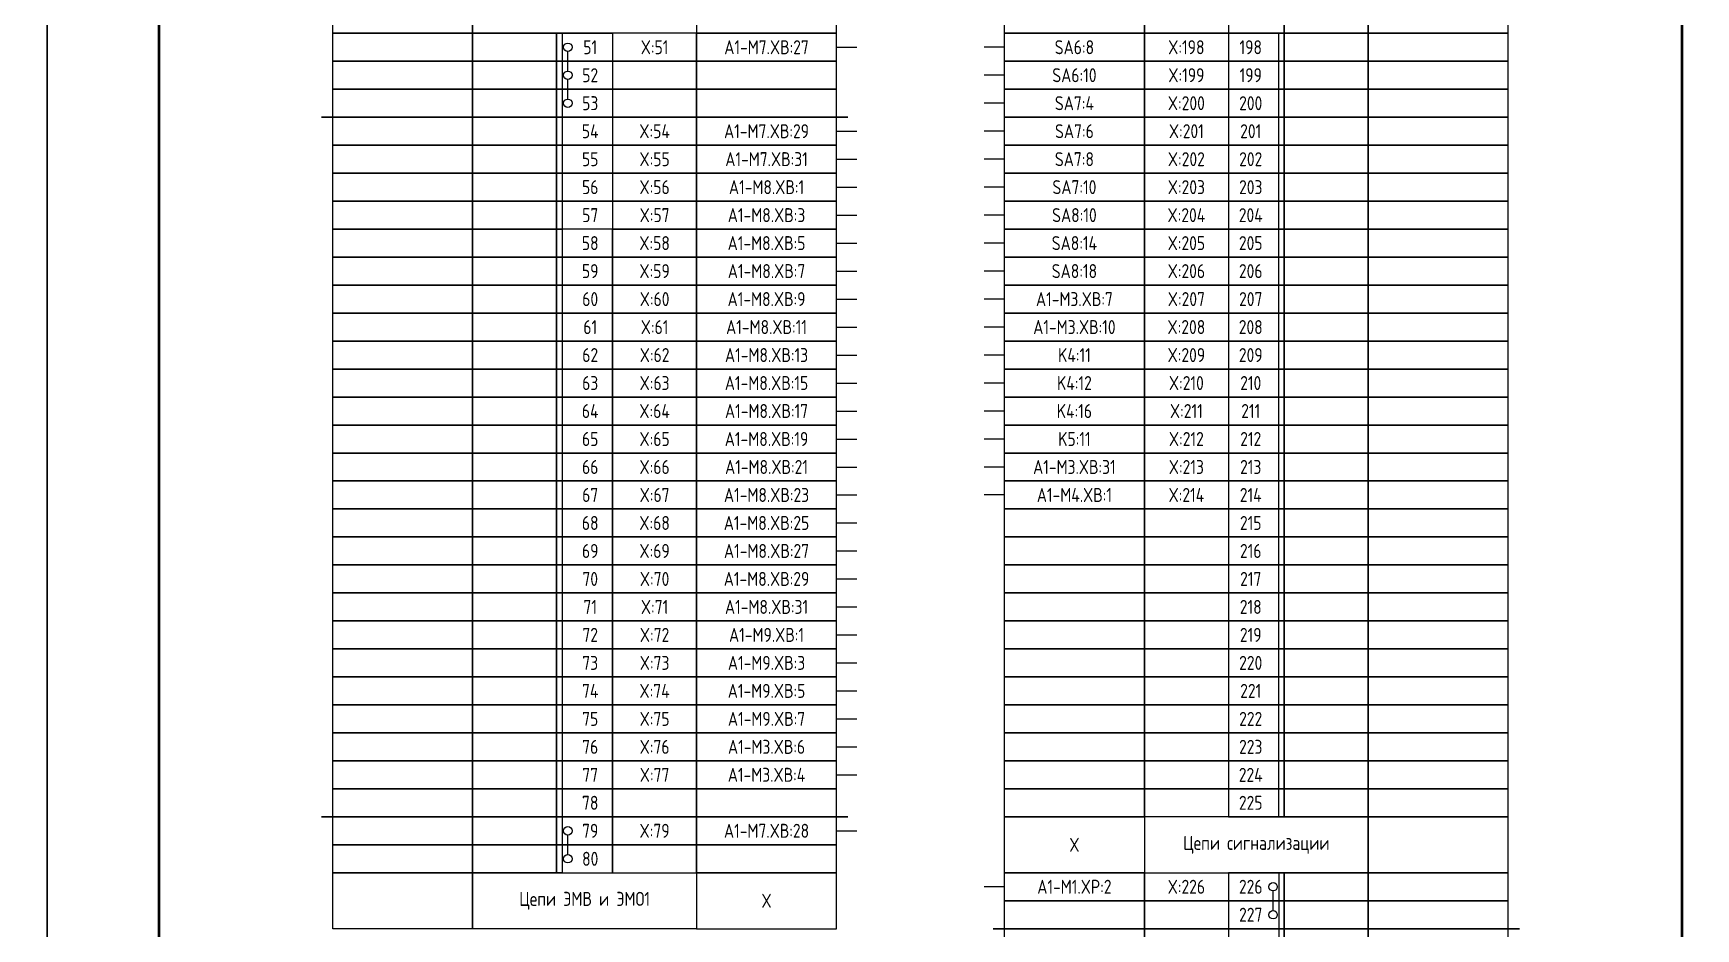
# Model space of a CAD drawing. Header units: millimetres. Extents: x -774 to 4101, y -90 to 618.
# Drawn here: x 3234.5 to 3531.5, y 222 to 382 of the extents above; entities that cross this region are included whole.
import ezdxf

# ---------------------------------------------------------------- set-up
doc = ezdxf.new("R2010")
doc.units = ezdxf.units.MM
doc.styles.add('Gost_type_A', font='GOST_A.TTF')

msp = doc.modelspace()

# ---------------------------------------------------------------- linework, layer by layer
for p, q in [((3330, 375.25), (3330, 378.75)), ((3378, 379.5), (3381.62, 379.5)), ((3408, 379.5), (3404.38, 379.5)), ((3408, 374.5), (3404.38, 374.5)), ((3330, 370.25), (3330, 373.75)), ((3408, 369.5), (3404.38, 369.5)), ((3378, 364.5), (3381.62, 364.5)), ((3408, 364.5), (3404.38, 364.5)), ((3378, 359.5), (3381.62, 359.5)), ((3408, 359.5), (3404.38, 359.5)), ((3378, 354.5), (3381.62, 354.5)), ((3408, 354.5), (3404.38, 354.5)), ((3378, 349.5), (3381.62, 349.5)), ((3408, 349.5), (3404.38, 349.5)), ((3378, 344.5), (3381.62, 344.5)), ((3408, 344.5), (3404.38, 344.5)), ((3378, 339.5), (3381.62, 339.5)), ((3408, 339.5), (3404.38, 339.5)), ((3378, 334.5), (3381.62, 334.5)), ((3408, 334.5), (3404.38, 334.5)), ((3378, 329.5), (3381.62, 329.5)), ((3408, 329.5), (3404.38, 329.5)), ((3378, 324.5), (3381.62, 324.5)), ((3408, 324.5), (3404.38, 324.5)), ((3378, 319.5), (3381.62, 319.5)), ((3408, 319.5), (3404.38, 319.5)), ((3378, 314.5), (3381.62, 314.5)), ((3408, 314.5), (3404.38, 314.5)), ((3378, 309.5), (3381.62, 309.5)), ((3408, 309.5), (3404.38, 309.5)), ((3378, 304.5), (3381.62, 304.5)), ((3408, 304.5), (3404.38, 304.5)), ((3378, 299.5), (3381.62, 299.5)), ((3408, 299.5), (3404.38, 299.5)), ((3378, 294.5), (3381.62, 294.5)), ((3378, 289.5), (3381.62, 289.5)), ((3378, 284.5), (3381.62, 284.5)), ((3378, 279.5), (3381.62, 279.5)), ((3378, 274.5), (3381.62, 274.5)), ((3378, 269.5), (3381.62, 269.5)), ((3378, 264.5), (3381.62, 264.5)), ((3378, 259.5), (3381.62, 259.5)), ((3378, 254.5), (3381.62, 254.5)), ((3378, 249.5), (3381.62, 249.5)), ((3330, 235.25), (3330, 238.75)), ((3378, 239.5), (3381.62, 239.5)), ((3408, 229.5), (3404.38, 229.5)), ((3456, 225.25), (3456, 228.75))]:
    msp.add_line(p, q)
at = {"lineweight": 30}
for p, q in [((3286, 367), (3380, 367)), ((3286, 242), (3380, 242)), ((3406, 222), (3500, 222))]:
    msp.add_line(p, q, dxfattribs=at)
for points in [[(3237, 420), (3237, 0), (2940, 0), (2940, 420)], [(3534, 420), (3534, 0), (3237, 0), (3237, 420)], [(3288, 392), (3313, 392), (3313, 382), (3288, 382)], [(3313, 392), (3353, 392), (3353, 382), (3313, 382)], [(3378, 392), (3353, 392), (3353, 382), (3378, 382)], [(3408, 387), (3433, 387), (3433, 382), (3408, 382)], [(3433, 387), (3448, 387), (3448, 382), (3433, 382)], [(3458, 387), (3448, 387), (3448, 382), (3458, 382)], [(3473, 387), (3458, 387), (3458, 382), (3473, 382)], [(3498, 387), (3473, 387), (3473, 382), (3498, 382)], [(3288, 382), (3313, 382), (3313, 377), (3288, 377)], [(3313, 382), (3328, 382), (3328, 377), (3313, 377)], [(3328, 382), (3338, 382), (3338, 377), (3328, 377)], [(3328, 382), (3329, 382), (3329, 377), (3328, 377)], [(3353, 382), (3338, 382), (3338, 377), (3353, 377)], [(3378, 382), (3353, 382), (3353, 377), (3378, 377)], [(3408, 382), (3433, 382), (3433, 377), (3408, 377)], [(3433, 382), (3448, 382), (3448, 377), (3433, 377)], [(3458, 382), (3448, 382), (3448, 377), (3458, 377)], [(3457, 382), (3458, 382), (3458, 377), (3457, 377)], [(3473, 382), (3458, 382), (3458, 377), (3473, 377)], [(3498, 382), (3473, 382), (3473, 377), (3498, 377)], [(3288, 377), (3313, 377), (3313, 372), (3288, 372)], [(3313, 377), (3328, 377), (3328, 372), (3313, 372)], [(3328, 377), (3338, 377), (3338, 372), (3328, 372)], [(3328, 377), (3329, 377), (3329, 372), (3328, 372)], [(3353, 377), (3338, 377), (3338, 372), (3353, 372)], [(3378, 377), (3353, 377), (3353, 372), (3378, 372)], [(3408, 377), (3433, 377), (3433, 372), (3408, 372)], [(3433, 377), (3448, 377), (3448, 372), (3433, 372)], [(3458, 377), (3448, 377), (3448, 372), (3458, 372)], [(3457, 377), (3458, 377), (3458, 372), (3457, 372)], [(3473, 377), (3458, 377), (3458, 372), (3473, 372)], [(3498, 377), (3473, 377), (3473, 372), (3498, 372)], [(3288, 372), (3313, 372), (3313, 367), (3288, 367)], [(3313, 372), (3328, 372), (3328, 367), (3313, 367)], [(3328, 372), (3338, 372), (3338, 367), (3328, 367)], [(3328, 372), (3329, 372), (3329, 367), (3328, 367)], [(3353, 372), (3338, 372), (3338, 367), (3353, 367)], [(3378, 372), (3353, 372), (3353, 367), (3378, 367)], [(3408, 372), (3433, 372), (3433, 367), (3408, 367)], [(3433, 372), (3448, 372), (3448, 367), (3433, 367)], [(3458, 372), (3448, 372), (3448, 367), (3458, 367)], [(3457, 372), (3458, 372), (3458, 367), (3457, 367)], [(3473, 372), (3458, 372), (3458, 367), (3473, 367)], [(3498, 372), (3473, 372), (3473, 367), (3498, 367)], [(3288, 367), (3313, 367), (3313, 362), (3288, 362)], [(3313, 367), (3328, 367), (3328, 362), (3313, 362)], [(3328, 367), (3338, 367), (3338, 362), (3328, 362)], [(3328, 367), (3329, 367), (3329, 362), (3328, 362)], [(3353, 367), (3338, 367), (3338, 362), (3353, 362)], [(3378, 367), (3353, 367), (3353, 362), (3378, 362)], [(3408, 367), (3433, 367), (3433, 362), (3408, 362)], [(3433, 367), (3448, 367), (3448, 362), (3433, 362)], [(3458, 367), (3448, 367), (3448, 362), (3458, 362)], [(3457, 367), (3458, 367), (3458, 362), (3457, 362)], [(3473, 367), (3458, 367), (3458, 362), (3473, 362)], [(3498, 367), (3473, 367), (3473, 362), (3498, 362)], [(3288, 362), (3313, 362), (3313, 357), (3288, 357)], [(3313, 362), (3328, 362), (3328, 357), (3313, 357)], [(3328, 362), (3338, 362), (3338, 357), (3328, 357)], [(3328, 362), (3329, 362), (3329, 357), (3328, 357)], [(3353, 362), (3338, 362), (3338, 357), (3353, 357)], [(3378, 362), (3353, 362), (3353, 357), (3378, 357)], [(3408, 362), (3433, 362), (3433, 357), (3408, 357)], [(3433, 362), (3448, 362), (3448, 357), (3433, 357)], [(3458, 362), (3448, 362), (3448, 357), (3458, 357)], [(3457, 362), (3458, 362), (3458, 357), (3457, 357)], [(3473, 362), (3458, 362), (3458, 357), (3473, 357)], [(3498, 362), (3473, 362), (3473, 357), (3498, 357)], [(3288, 357), (3313, 357), (3313, 352), (3288, 352)], [(3313, 357), (3328, 357), (3328, 352), (3313, 352)], [(3328, 357), (3338, 357), (3338, 352), (3328, 352)], [(3328, 357), (3329, 357), (3329, 352), (3328, 352)], [(3353, 357), (3338, 357), (3338, 352), (3353, 352)], [(3378, 357), (3353, 357), (3353, 352), (3378, 352)], [(3408, 357), (3433, 357), (3433, 352), (3408, 352)], [(3433, 357), (3448, 357), (3448, 352), (3433, 352)], [(3458, 357), (3448, 357), (3448, 352), (3458, 352)], [(3457, 357), (3458, 357), (3458, 352), (3457, 352)], [(3473, 357), (3458, 357), (3458, 352), (3473, 352)], [(3498, 357), (3473, 357), (3473, 352), (3498, 352)], [(3288, 352), (3313, 352), (3313, 347), (3288, 347)], [(3313, 352), (3328, 352), (3328, 347), (3313, 347)], [(3328, 352), (3338, 352), (3338, 347), (3328, 347)], [(3328, 352), (3329, 352), (3329, 347), (3328, 347)], [(3353, 352), (3338, 352), (3338, 347), (3353, 347)], [(3378, 352), (3353, 352), (3353, 347), (3378, 347)], [(3408, 352), (3433, 352), (3433, 347), (3408, 347)], [(3433, 352), (3448, 352), (3448, 347), (3433, 347)], [(3458, 352), (3448, 352), (3448, 347), (3458, 347)], [(3457, 352), (3458, 352), (3458, 347), (3457, 347)], [(3473, 352), (3458, 352), (3458, 347), (3473, 347)], [(3498, 352), (3473, 352), (3473, 347), (3498, 347)], [(3288, 347), (3313, 347), (3313, 342), (3288, 342)], [(3313, 347), (3328, 347), (3328, 342), (3313, 342)], [(3338, 347), (3328, 347), (3328, 342), (3338, 342)], [(3328, 347), (3329, 347), (3329, 342), (3328, 342)], [(3353, 347), (3338, 347), (3338, 342), (3353, 342)], [(3378, 347), (3353, 347), (3353, 342), (3378, 342)], [(3408, 347), (3433, 347), (3433, 342), (3408, 342)], [(3433, 347), (3448, 347), (3448, 342), (3433, 342)], [(3458, 347), (3448, 347), (3448, 342), (3458, 342)], [(3457, 347), (3458, 347), (3458, 342), (3457, 342)], [(3473, 347), (3458, 347), (3458, 342), (3473, 342)], [(3498, 347), (3473, 347), (3473, 342), (3498, 342)], [(3288, 342), (3313, 342), (3313, 337), (3288, 337)], [(3313, 342), (3328, 342), (3328, 337), (3313, 337)], [(3338, 342), (3328, 342), (3328, 337), (3338, 337)], [(3328, 342), (3329, 342), (3329, 337), (3328, 337)], [(3353, 342), (3338, 342), (3338, 337), (3353, 337)], [(3378, 342), (3353, 342), (3353, 337), (3378, 337)], [(3408, 342), (3433, 342), (3433, 337), (3408, 337)], [(3433, 342), (3448, 342), (3448, 337), (3433, 337)], [(3458, 342), (3448, 342), (3448, 337), (3458, 337)], [(3457, 342), (3458, 342), (3458, 337), (3457, 337)], [(3473, 342), (3458, 342), (3458, 337), (3473, 337)], [(3498, 342), (3473, 342), (3473, 337), (3498, 337)], [(3288, 337), (3313, 337), (3313, 332), (3288, 332)], [(3313, 337), (3328, 337), (3328, 332), (3313, 332)], [(3338, 337), (3328, 337), (3328, 332), (3338, 332)], [(3328, 337), (3329, 337), (3329, 332), (3328, 332)], [(3353, 337), (3338, 337), (3338, 332), (3353, 332)], [(3378, 337), (3353, 337), (3353, 332), (3378, 332)], [(3408, 337), (3433, 337), (3433, 332), (3408, 332)], [(3433, 337), (3448, 337), (3448, 332), (3433, 332)], [(3458, 337), (3448, 337), (3448, 332), (3458, 332)], [(3457, 337), (3458, 337), (3458, 332), (3457, 332)], [(3473, 337), (3458, 337), (3458, 332), (3473, 332)], [(3498, 337), (3473, 337), (3473, 332), (3498, 332)], [(3288, 332), (3313, 332), (3313, 327), (3288, 327)], [(3313, 332), (3328, 332), (3328, 327), (3313, 327)], [(3338, 332), (3328, 332), (3328, 327), (3338, 327)], [(3328, 332), (3329, 332), (3329, 327), (3328, 327)], [(3353, 332), (3338, 332), (3338, 327), (3353, 327)], [(3378, 332), (3353, 332), (3353, 327), (3378, 327)], [(3408, 332), (3433, 332), (3433, 327), (3408, 327)], [(3433, 332), (3448, 332), (3448, 327), (3433, 327)], [(3458, 332), (3448, 332), (3448, 327), (3458, 327)], [(3457, 332), (3458, 332), (3458, 327), (3457, 327)], [(3473, 332), (3458, 332), (3458, 327), (3473, 327)], [(3498, 332), (3473, 332), (3473, 327), (3498, 327)], [(3288, 327), (3313, 327), (3313, 322), (3288, 322)], [(3313, 327), (3328, 327), (3328, 322), (3313, 322)], [(3338, 327), (3328, 327), (3328, 322), (3338, 322)], [(3328, 327), (3329, 327), (3329, 322), (3328, 322)], [(3353, 327), (3338, 327), (3338, 322), (3353, 322)], [(3378, 327), (3353, 327), (3353, 322), (3378, 322)], [(3408, 327), (3433, 327), (3433, 322), (3408, 322)], [(3433, 327), (3448, 327), (3448, 322), (3433, 322)], [(3458, 327), (3448, 327), (3448, 322), (3458, 322)], [(3457, 327), (3458, 327), (3458, 322), (3457, 322)], [(3473, 327), (3458, 327), (3458, 322), (3473, 322)], [(3498, 327), (3473, 327), (3473, 322), (3498, 322)], [(3288, 322), (3313, 322), (3313, 317), (3288, 317)], [(3313, 322), (3328, 322), (3328, 317), (3313, 317)], [(3338, 322), (3328, 322), (3328, 317), (3338, 317)], [(3328, 322), (3329, 322), (3329, 317), (3328, 317)], [(3353, 322), (3338, 322), (3338, 317), (3353, 317)], [(3378, 322), (3353, 322), (3353, 317), (3378, 317)], [(3408, 322), (3433, 322), (3433, 317), (3408, 317)], [(3433, 322), (3448, 322), (3448, 317), (3433, 317)], [(3458, 322), (3448, 322), (3448, 317), (3458, 317)], [(3457, 322), (3458, 322), (3458, 317), (3457, 317)], [(3473, 322), (3458, 322), (3458, 317), (3473, 317)], [(3498, 322), (3473, 322), (3473, 317), (3498, 317)], [(3288, 317), (3313, 317), (3313, 312), (3288, 312)], [(3313, 317), (3328, 317), (3328, 312), (3313, 312)], [(3338, 317), (3328, 317), (3328, 312), (3338, 312)], [(3328, 317), (3329, 317), (3329, 312), (3328, 312)], [(3353, 317), (3338, 317), (3338, 312), (3353, 312)], [(3378, 317), (3353, 317), (3353, 312), (3378, 312)], [(3408, 317), (3433, 317), (3433, 312), (3408, 312)], [(3433, 317), (3448, 317), (3448, 312), (3433, 312)], [(3458, 317), (3448, 317), (3448, 312), (3458, 312)], [(3457, 317), (3458, 317), (3458, 312), (3457, 312)], [(3473, 317), (3458, 317), (3458, 312), (3473, 312)], [(3498, 317), (3473, 317), (3473, 312), (3498, 312)], [(3288, 312), (3313, 312), (3313, 307), (3288, 307)], [(3313, 312), (3328, 312), (3328, 307), (3313, 307)], [(3338, 312), (3328, 312), (3328, 307), (3338, 307)], [(3328, 312), (3329, 312), (3329, 307), (3328, 307)], [(3353, 312), (3338, 312), (3338, 307), (3353, 307)], [(3378, 312), (3353, 312), (3353, 307), (3378, 307)], [(3408, 312), (3433, 312), (3433, 307), (3408, 307)], [(3433, 312), (3448, 312), (3448, 307), (3433, 307)], [(3458, 312), (3448, 312), (3448, 307), (3458, 307)], [(3457, 312), (3458, 312), (3458, 307), (3457, 307)], [(3473, 312), (3458, 312), (3458, 307), (3473, 307)], [(3498, 312), (3473, 312), (3473, 307), (3498, 307)], [(3288, 307), (3313, 307), (3313, 302), (3288, 302)], [(3313, 307), (3328, 307), (3328, 302), (3313, 302)], [(3338, 307), (3328, 307), (3328, 302), (3338, 302)], [(3328, 307), (3329, 307), (3329, 302), (3328, 302)], [(3353, 307), (3338, 307), (3338, 302), (3353, 302)], [(3378, 307), (3353, 307), (3353, 302), (3378, 302)], [(3408, 307), (3433, 307), (3433, 302), (3408, 302)], [(3433, 307), (3448, 307), (3448, 302), (3433, 302)], [(3458, 307), (3448, 307), (3448, 302), (3458, 302)], [(3457, 307), (3458, 307), (3458, 302), (3457, 302)], [(3473, 307), (3458, 307), (3458, 302), (3473, 302)], [(3498, 307), (3473, 307), (3473, 302), (3498, 302)], [(3288, 302), (3313, 302), (3313, 297), (3288, 297)], [(3313, 302), (3328, 302), (3328, 297), (3313, 297)], [(3338, 302), (3328, 302), (3328, 297), (3338, 297)], [(3328, 302), (3329, 302), (3329, 297), (3328, 297)], [(3353, 302), (3338, 302), (3338, 297), (3353, 297)], [(3378, 302), (3353, 302), (3353, 297), (3378, 297)], [(3408, 302), (3433, 302), (3433, 297), (3408, 297)], [(3433, 302), (3448, 302), (3448, 297), (3433, 297)], [(3458, 302), (3448, 302), (3448, 297), (3458, 297)], [(3457, 302), (3458, 302), (3458, 297), (3457, 297)], [(3473, 302), (3458, 302), (3458, 297), (3473, 297)], [(3498, 302), (3473, 302), (3473, 297), (3498, 297)], [(3433, 297), (3448, 297), (3448, 292), (3433, 292)], [(3458, 297), (3448, 297), (3448, 292), (3458, 292)], [(3457, 297), (3458, 297), (3458, 292), (3457, 292)], [(3473, 297), (3458, 297), (3458, 292), (3473, 292)], [(3498, 297), (3473, 297), (3473, 292), (3498, 292)], [(3288, 297), (3313, 297), (3313, 292), (3288, 292)], [(3313, 297), (3328, 297), (3328, 292), (3313, 292)], [(3338, 297), (3328, 297), (3328, 292), (3338, 292)], [(3328, 297), (3329, 297), (3329, 292), (3328, 292)], [(3353, 297), (3338, 297), (3338, 292), (3353, 292)], [(3378, 297), (3353, 297), (3353, 292), (3378, 292)], [(3408, 297), (3433, 297), (3433, 292), (3408, 292)], [(3288, 292), (3313, 292), (3313, 287), (3288, 287)], [(3313, 292), (3328, 292), (3328, 287), (3313, 287)], [(3338, 292), (3328, 292), (3328, 287), (3338, 287)], [(3328, 292), (3329, 292), (3329, 287), (3328, 287)], [(3353, 292), (3338, 292), (3338, 287), (3353, 287)], [(3378, 292), (3353, 292), (3353, 287), (3378, 287)], [(3408, 292), (3433, 292), (3433, 287), (3408, 287)], [(3433, 292), (3448, 292), (3448, 287), (3433, 287)], [(3458, 292), (3448, 292), (3448, 287), (3458, 287)], [(3457, 292), (3458, 292), (3458, 287), (3457, 287)], [(3473, 292), (3458, 292), (3458, 287), (3473, 287)], [(3498, 292), (3473, 292), (3473, 287), (3498, 287)], [(3288, 287), (3313, 287), (3313, 282), (3288, 282)], [(3313, 287), (3328, 287), (3328, 282), (3313, 282)], [(3338, 287), (3328, 287), (3328, 282), (3338, 282)], [(3328, 287), (3329, 287), (3329, 282), (3328, 282)], [(3353, 287), (3338, 287), (3338, 282), (3353, 282)], [(3378, 287), (3353, 287), (3353, 282), (3378, 282)], [(3408, 287), (3433, 287), (3433, 282), (3408, 282)], [(3433, 287), (3448, 287), (3448, 282), (3433, 282)], [(3458, 287), (3448, 287), (3448, 282), (3458, 282)], [(3457, 287), (3458, 287), (3458, 282), (3457, 282)], [(3473, 287), (3458, 287), (3458, 282), (3473, 282)], [(3498, 287), (3473, 287), (3473, 282), (3498, 282)], [(3288, 282), (3313, 282), (3313, 277), (3288, 277)], [(3313, 282), (3328, 282), (3328, 277), (3313, 277)], [(3338, 282), (3328, 282), (3328, 277), (3338, 277)], [(3328, 282), (3329, 282), (3329, 277), (3328, 277)], [(3353, 282), (3338, 282), (3338, 277), (3353, 277)], [(3378, 282), (3353, 282), (3353, 277), (3378, 277)], [(3408, 282), (3433, 282), (3433, 277), (3408, 277)], [(3433, 282), (3448, 282), (3448, 277), (3433, 277)], [(3458, 282), (3448, 282), (3448, 277), (3458, 277)], [(3457, 282), (3458, 282), (3458, 277), (3457, 277)], [(3473, 282), (3458, 282), (3458, 277), (3473, 277)], [(3498, 282), (3473, 282), (3473, 277), (3498, 277)], [(3288, 277), (3313, 277), (3313, 272), (3288, 272)], [(3313, 277), (3328, 277), (3328, 272), (3313, 272)], [(3338, 277), (3328, 277), (3328, 272), (3338, 272)], [(3328, 277), (3329, 277), (3329, 272), (3328, 272)], [(3353, 277), (3338, 277), (3338, 272), (3353, 272)], [(3378, 277), (3353, 277), (3353, 272), (3378, 272)], [(3408, 277), (3433, 277), (3433, 272), (3408, 272)], [(3433, 277), (3448, 277), (3448, 272), (3433, 272)], [(3458, 277), (3448, 277), (3448, 272), (3458, 272)], [(3457, 277), (3458, 277), (3458, 272), (3457, 272)], [(3473, 277), (3458, 277), (3458, 272), (3473, 272)], [(3498, 277), (3473, 277), (3473, 272), (3498, 272)], [(3288, 272), (3313, 272), (3313, 267), (3288, 267)], [(3313, 272), (3328, 272), (3328, 267), (3313, 267)], [(3338, 272), (3328, 272), (3328, 267), (3338, 267)], [(3328, 272), (3329, 272), (3329, 267), (3328, 267)], [(3353, 272), (3338, 272), (3338, 267), (3353, 267)], [(3378, 272), (3353, 272), (3353, 267), (3378, 267)], [(3408, 272), (3433, 272), (3433, 267), (3408, 267)], [(3433, 272), (3448, 272), (3448, 267), (3433, 267)], [(3458, 272), (3448, 272), (3448, 267), (3458, 267)], [(3457, 272), (3458, 272), (3458, 267), (3457, 267)], [(3473, 272), (3458, 272), (3458, 267), (3473, 267)], [(3498, 272), (3473, 272), (3473, 267), (3498, 267)], [(3288, 267), (3313, 267), (3313, 262), (3288, 262)], [(3313, 267), (3328, 267), (3328, 262), (3313, 262)], [(3338, 267), (3328, 267), (3328, 262), (3338, 262)], [(3328, 267), (3329, 267), (3329, 262), (3328, 262)], [(3353, 267), (3338, 267), (3338, 262), (3353, 262)], [(3378, 267), (3353, 267), (3353, 262), (3378, 262)], [(3408, 267), (3433, 267), (3433, 262), (3408, 262)], [(3433, 267), (3448, 267), (3448, 262), (3433, 262)], [(3458, 267), (3448, 267), (3448, 262), (3458, 262)], [(3457, 267), (3458, 267), (3458, 262), (3457, 262)], [(3473, 267), (3458, 267), (3458, 262), (3473, 262)], [(3498, 267), (3473, 267), (3473, 262), (3498, 262)], [(3288, 262), (3313, 262), (3313, 257), (3288, 257)], [(3313, 262), (3328, 262), (3328, 257), (3313, 257)], [(3338, 262), (3328, 262), (3328, 257), (3338, 257)], [(3328, 262), (3329, 262), (3329, 257), (3328, 257)], [(3353, 262), (3338, 262), (3338, 257), (3353, 257)], [(3378, 262), (3353, 262), (3353, 257), (3378, 257)], [(3408, 262), (3433, 262), (3433, 257), (3408, 257)], [(3433, 262), (3448, 262), (3448, 257), (3433, 257)], [(3458, 262), (3448, 262), (3448, 257), (3458, 257)], [(3457, 262), (3458, 262), (3458, 257), (3457, 257)], [(3473, 262), (3458, 262), (3458, 257), (3473, 257)], [(3498, 262), (3473, 262), (3473, 257), (3498, 257)], [(3288, 257), (3313, 257), (3313, 252), (3288, 252)], [(3313, 257), (3328, 257), (3328, 252), (3313, 252)], [(3338, 257), (3328, 257), (3328, 252), (3338, 252)], [(3328, 257), (3329, 257), (3329, 252), (3328, 252)], [(3353, 257), (3338, 257), (3338, 252), (3353, 252)], [(3378, 257), (3353, 257), (3353, 252), (3378, 252)], [(3408, 257), (3433, 257), (3433, 252), (3408, 252)], [(3433, 257), (3448, 257), (3448, 252), (3433, 252)], [(3458, 257), (3448, 257), (3448, 252), (3458, 252)], [(3457, 257), (3458, 257), (3458, 252), (3457, 252)], [(3473, 257), (3458, 257), (3458, 252), (3473, 252)], [(3498, 257), (3473, 257), (3473, 252), (3498, 252)], [(3288, 252), (3313, 252), (3313, 247), (3288, 247)], [(3313, 252), (3328, 252), (3328, 247), (3313, 247)], [(3338, 252), (3328, 252), (3328, 247), (3338, 247)], [(3328, 252), (3329, 252), (3329, 247), (3328, 247)], [(3353, 252), (3338, 252), (3338, 247), (3353, 247)], [(3378, 252), (3353, 252), (3353, 247), (3378, 247)], [(3408, 252), (3433, 252), (3433, 247), (3408, 247)], [(3433, 252), (3448, 252), (3448, 247), (3433, 247)], [(3458, 252), (3448, 252), (3448, 247), (3458, 247)], [(3457, 252), (3458, 252), (3458, 247), (3457, 247)], [(3473, 252), (3458, 252), (3458, 247), (3473, 247)], [(3498, 252), (3473, 252), (3473, 247), (3498, 247)], [(3288, 247), (3313, 247), (3313, 242), (3288, 242)], [(3313, 247), (3328, 247), (3328, 242), (3313, 242)], [(3338, 247), (3328, 247), (3328, 242), (3338, 242)], [(3328, 247), (3329, 247), (3329, 242), (3328, 242)], [(3353, 247), (3338, 247), (3338, 242), (3353, 242)], [(3378, 247), (3353, 247), (3353, 242), (3378, 242)], [(3408, 247), (3433, 247), (3433, 242), (3408, 242)], [(3433, 247), (3448, 247), (3448, 242), (3433, 242)], [(3458, 247), (3448, 247), (3448, 242), (3458, 242)], [(3457, 247), (3458, 247), (3458, 242), (3457, 242)], [(3473, 247), (3458, 247), (3458, 242), (3473, 242)], [(3498, 247), (3473, 247), (3473, 242), (3498, 242)], [(3288, 242), (3313, 242), (3313, 237), (3288, 237)], [(3313, 242), (3328, 242), (3328, 237), (3313, 237)], [(3338, 242), (3328, 242), (3328, 237), (3338, 237)], [(3328, 242), (3329, 242), (3329, 237), (3328, 237)], [(3353, 242), (3338, 242), (3338, 237), (3353, 237)], [(3378, 242), (3353, 242), (3353, 237), (3378, 237)], [(3408, 242), (3433, 242), (3433, 232), (3408, 232)], [(3473, 242), (3433, 242), (3433, 232), (3473, 232)], [(3498, 242), (3473, 242), (3473, 232), (3498, 232)], [(3288, 237), (3313, 237), (3313, 232), (3288, 232)], [(3313, 237), (3328, 237), (3328, 232), (3313, 232)], [(3338, 237), (3328, 237), (3328, 232), (3338, 232)], [(3328, 237), (3329, 237), (3329, 232), (3328, 232)], [(3353, 237), (3338, 237), (3338, 232), (3353, 232)], [(3378, 237), (3353, 237), (3353, 232), (3378, 232)], [(3288, 232), (3313, 232), (3313, 222), (3288, 222)], [(3313, 232), (3353, 232), (3353, 222), (3313, 222)], [(3378, 232), (3353, 232), (3353, 222), (3378, 222)], [(3408, 232), (3433, 232), (3433, 227), (3408, 227)], [(3433, 232), (3448, 232), (3448, 227), (3433, 227)], [(3458, 232), (3448, 232), (3448, 227), (3458, 227)], [(3458, 232), (3457, 232), (3457, 162), (3458, 162)], [(3473, 232), (3458, 232), (3458, 227), (3473, 227)], [(3498, 232), (3473, 232), (3473, 227), (3498, 227)], [(3408, 227), (3433, 227), (3433, 222), (3408, 222)], [(3433, 227), (3448, 227), (3448, 222), (3433, 222)], [(3458, 227), (3448, 227), (3448, 222), (3458, 222)], [(3473, 227), (3458, 227), (3458, 222), (3473, 222)], [(3498, 227), (3473, 227), (3473, 222), (3498, 222)], [(3408, 222), (3433, 222), (3433, 217), (3408, 217)], [(3433, 222), (3448, 222), (3448, 217), (3433, 217)], [(3458, 222), (3448, 222), (3448, 217), (3458, 217)], [(3473, 222), (3458, 222), (3458, 217), (3473, 217)], [(3498, 222), (3473, 222), (3473, 217), (3498, 217)]]:
    msp.add_lwpolyline(points, close=True)
at = {"lineweight": 50}
msp.add_lwpolyline([(3529, 415), (3529, 5), (3257, 5), (3257, 415)], close=True, dxfattribs=at)
for centre in [(3330, 379.5), (3330, 374.5), (3330, 369.5), (3330, 239.5), (3330, 234.5), (3456, 229.5), (3456, 224.5)]:
    msp.add_circle(centre, 0.75)

# ---------------------------------------------------------------- texts
at = {"ltscale": 10, "char_height": 2.5, "attachment_point": 5, "style": 'Gost_type_A'}
for s, insert, width in [('51', (3334, 379.5), 8), ('X:51', (3345.5, 379.5), 15), ('X:198', (3440.5, 379.5), 15), ('198', (3452, 379.5), 8), ('52', (3334, 374.5), 8), ('X:199', (3440.5, 374.5), 15), ('199', (3452, 374.5), 8), ('53', (3334, 369.5), 8), ('X:200', (3440.5, 369.5), 15), ('200', (3452, 369.5), 8), ('54', (3334, 364.5), 8), ('X:54', (3345.5, 364.5), 15), ('X:201', (3440.5, 364.5), 15), ('201', (3452, 364.5), 8), ('55', (3334, 359.5), 8), ('X:55', (3345.5, 359.5), 15), ('X:202', (3440.5, 359.5), 15), ('202', (3452, 359.5), 8), ('56', (3334, 354.5), 8), ('X:56', (3345.5, 354.5), 15), ('X:203', (3440.5, 354.5), 15), ('203', (3452, 354.5), 8), ('57', (3334, 349.5), 8), ('X:57', (3345.5, 349.5), 15), ('X:204', (3440.5, 349.5), 15), ('204', (3452, 349.5), 8), ('58', (3334, 344.5), 8), ('X:58', (3345.5, 344.5), 15), ('X:205', (3440.5, 344.5), 15), ('205', (3452, 344.5), 8), ('59', (3334, 339.5), 8), ('X:59', (3345.5, 339.5), 15), ('X:206', (3440.5, 339.5), 15), ('206', (3452, 339.5), 8), ('60', (3334, 334.5), 8), ('X:60', (3345.5, 334.5), 15), ('X:207', (3440.5, 334.5), 15), ('207', (3452, 334.5), 8), ('61', (3334, 329.5), 8), ('X:61', (3345.5, 329.5), 15), ('X:208', (3440.5, 329.5), 15), ('208', (3452, 329.5), 8), ('62', (3334, 324.5), 8), ('X:62', (3345.5, 324.5), 15), ('X:209', (3440.5, 324.5), 15), ('209', (3452, 324.5), 8), ('63', (3334, 319.5), 8), ('X:63', (3345.5, 319.5), 15), ('X:210', (3440.5, 319.5), 15), ('210', (3452, 319.5), 8), ('64', (3334, 314.5), 8), ('X:64', (3345.5, 314.5), 15), ('X:211', (3440.5, 314.5), 15), ('211', (3452, 314.5), 8), ('65', (3334, 309.5), 8), ('X:65', (3345.5, 309.5), 15), ('X:212', (3440.5, 309.5), 15), ('212', (3452, 309.5), 8), ('66', (3334, 304.5), 8), ('X:66', (3345.5, 304.5), 15), ('X:213', (3440.5, 304.5), 15), ('213', (3452, 304.5), 8), ('67', (3334, 299.5), 8), ('X:67', (3345.5, 299.5), 15), ('X:214', (3440.5, 299.5), 15), ('214', (3452, 299.5), 8), ('68', (3334, 294.5), 8), ('X:68', (3345.5, 294.5), 15), ('215', (3452, 294.5), 8), ('69', (3334, 289.5), 8), ('X:69', (3345.5, 289.5), 15), ('216', (3452, 289.5), 8), ('70', (3334, 284.5), 8), ('X:70', (3345.5, 284.5), 15), ('217', (3452, 284.5), 8), ('71', (3334, 279.5), 8), ('X:71', (3345.5, 279.5), 15), ('218', (3452, 279.5), 8), ('72', (3334, 274.5), 8), ('X:72', (3345.5, 274.5), 15), ('219', (3452, 274.5), 8), ('73', (3334, 269.5), 8), ('X:73', (3345.5, 269.5), 15), ('220', (3452, 269.5), 8), ('74', (3334, 264.5), 8), ('X:74', (3345.5, 264.5), 15), ('221', (3452, 264.5), 8), ('75', (3334, 259.5), 8), ('X:75', (3345.5, 259.5), 15), ('222', (3452, 259.5), 8), ('76', (3334, 254.5), 8), ('X:76', (3345.5, 254.5), 15), ('223', (3452, 254.5), 8), ('77', (3334, 249.5), 8), ('X:77', (3345.5, 249.5), 15), ('224', (3452, 249.5), 8), ('78', (3334, 244.5), 8), ('225', (3452, 244.5), 8), ('79', (3334, 239.5), 8), ('X:79', (3345.5, 239.5), 15), ('80', (3334, 234.5), 8), ('X:226', (3440.5, 229.5), 15), ('226', (3452, 229.5), 8), ('227', (3452, 224.5), 8)]:
    msp.add_mtext(s, dxfattribs=dict(at, insert=insert, width=width))
at = {"char_height": 2.5, "attachment_point": 5, "style": 'Gost_type_A'}
for s, insert, width in [('A1-M7.XВ:27', (3365.5, 379.5), 25), ('SA6:8', (3420.5, 379.5), 25), ('SA6:10', (3420.5, 374.5), 25), ('SA7:4', (3420.5, 369.5), 25), ('A1-M7.XВ:29', (3365.5, 364.5), 25), ('SA7:6', (3420.5, 364.5), 25), ('A1-M7.XВ:31', (3365.5, 359.5), 25), ('SA7:8', (3420.5, 359.5), 25), ('A1-M8.XВ:1', (3365.5, 354.5), 25), ('SA7:10', (3420.5, 354.5), 25), ('A1-M8.XВ:3', (3365.5, 349.5), 25), ('SA8:10', (3420.5, 349.5), 25), ('A1-M8.XВ:5', (3365.5, 344.5), 25), ('SA8:14', (3420.5, 344.5), 25), ('A1-M8.XВ:7', (3365.5, 339.5), 25), ('SA8:18', (3420.5, 339.5), 25), ('A1-M8.XВ:9', (3365.5, 334.5), 25), ('A1-M3.XВ:7', (3420.5, 334.5), 25), ('A1-M8.XВ:11', (3365.5, 329.5), 25), ('A1-M3.XВ:10', (3420.5, 329.5), 25), ('A1-M8.XВ:13', (3365.5, 324.5), 25), ('K4:11', (3420.5, 324.5), 25), ('A1-M8.XВ:15', (3365.5, 319.5), 25), ('K4:12', (3420.5, 319.5), 25), ('A1-M8.XВ:17', (3365.5, 314.5), 25), ('K4:16', (3420.5, 314.5), 25), ('A1-M8.XВ:19', (3365.5, 309.5), 25), ('K5:11', (3420.5, 309.5), 25), ('A1-M8.XВ:21', (3365.5, 304.5), 25), ('A1-M3.XВ:31', (3420.5, 304.5), 25), ('A1-M8.XВ:23', (3365.5, 299.5), 25), ('A1-M4.XВ:1', (3420.5, 299.5), 25), ('A1-M8.XВ:25', (3365.5, 294.5), 25), ('A1-M8.XВ:27', (3365.5, 289.5), 25), ('A1-M8.XВ:29', (3365.5, 284.5), 25), ('A1-M8.XВ:31', (3365.5, 279.5), 25), ('A1-M9.XВ:1', (3365.5, 274.5), 25), ('A1-M9.XВ:3', (3365.5, 269.5), 25), ('A1-M9.XВ:5', (3365.5, 264.5), 25), ('A1-M9.XВ:7', (3365.5, 259.5), 25), ('A1-M3.XВ:6', (3365.5, 254.5), 25), ('A1-M3.XВ:4', (3365.5, 249.5), 25), ('A1-M7.XВ:28', (3365.5, 239.5), 25), ('X', (3420.5, 237), 25), ('Цепи сигнализации', (3453, 237), 40), ('A1-M1.XP:2', (3420.5, 229.5), 25), ('Цепи ЭМВ и ЭМО1', (3333, 227), 40), ('X', (3365.5, 227), 25)]:
    msp.add_mtext(s, dxfattribs=dict(at, insert=insert, width=width))

doc.saveas('drawing.dxf')
